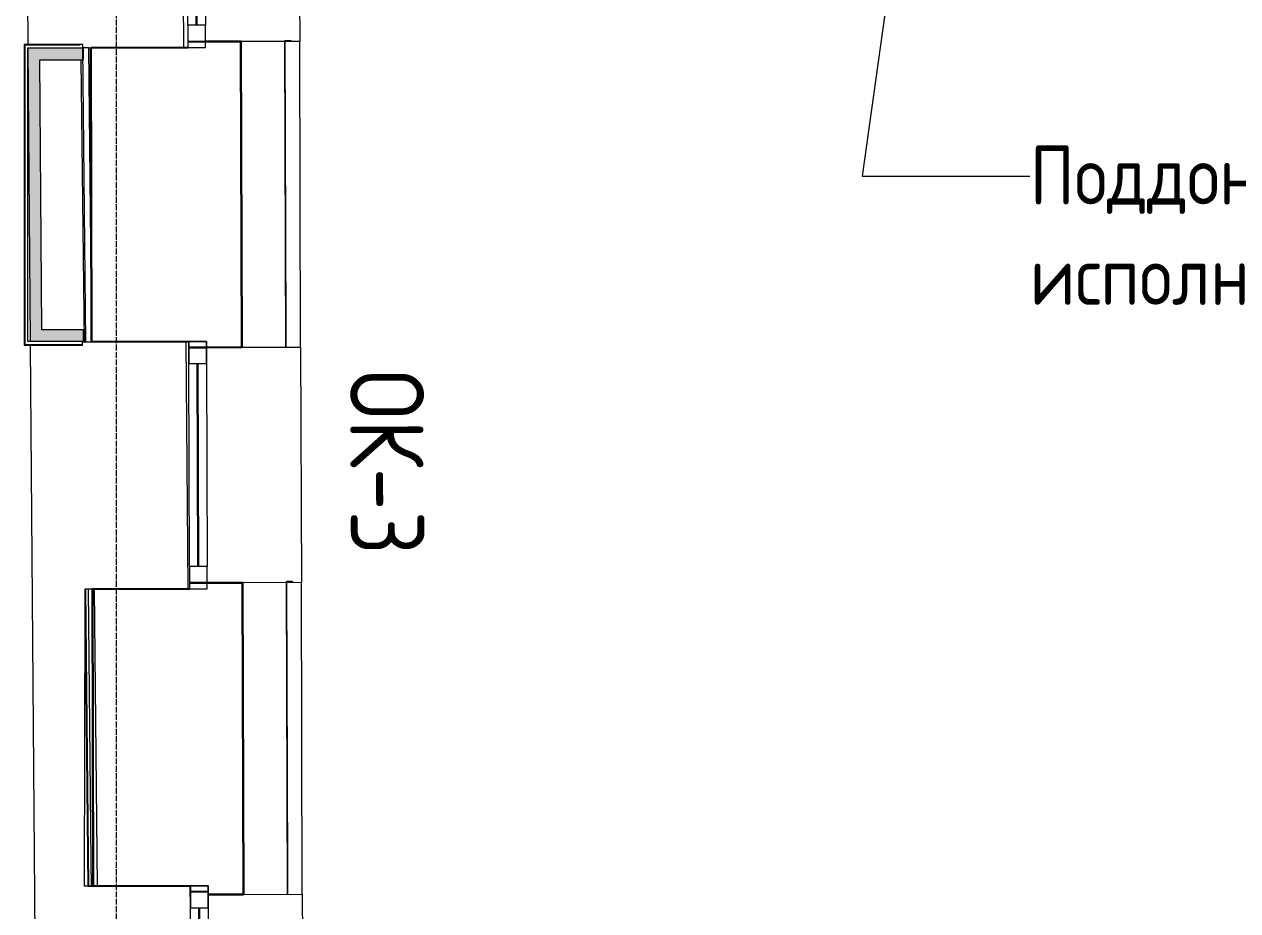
# Model space of a CAD drawing. Header units: millimetres. Extents: x 504091 to 2165846, y 135022 to 442887.
# Drawn here: x 1448687 to 1452809, y 308230 to 311242 of the extents above; entities that cross this region are included whole.
import ezdxf

# ---------------------------------------------------------------- set-up
doc = ezdxf.new("R2010")
doc.units = ezdxf.units.MM
doc.linetypes.add('ADSK_Линия сетки', pattern=[25, 20, -2.5, 0, -2.5])
doc.linetypes.add('осеваяX2', pattern=[4, 2.5, -0.5, 0.5, -0.5])
for name, color, linetype, lineweight in [('_ Окна', 7, 'Continuous', 30), ('Аннотация', 7, 'Continuous', 9), ('Марки окон', 7, 'Continuous', 20), ('Окна', 7, 'Continuous', 18), ('Оси', 165, 'осеваяX2', 13), ('Перекрытие', 7, 'Continuous', 18), ('Стены внутренние', 7, 'Continuous', 18), ('Стены наружные', 7, 'Continuous', 18), ('Стены несущие', 7, 'Continuous', 30), ('Стены отделка', 7, 'Continuous', 30), ('Стены штриховка', 7, 'Continuous', 18)]:
    doc.layers.add(name, color=color, linetype=linetype, lineweight=lineweight)
doc.styles.add('GOST Common_2', font='GOST_Common.ttf', dxfattribs={"width": 0.9, "height": 200})
doc.styles.add('GOST Common_6', font='GOST_Common.ttf', dxfattribs={"width": 0.9, "height": 200})

# ---------------------------------------------------------------- blocks, each defined once
blk = doc.blocks.new('окна_rehau_однопольное_фрамуга_сверху - 800х2240 _нов_-2056538-План 1-го этажа')
at = {"layer": '_ Окна', "lineweight": 18}
for p, q in [((-420, 75), (-420, 135)), ((-420, 135), (-344, 135)), ((-344, 135), (-344, 75)), ((344, 135), (344, 75)), ((420, 135), (344, 135)), ((420, 75), (420, 135)), ((-344, 75), (-420, 75)), ((344, 75), (420, 75))]:
    blk.add_line(p, q, dxfattribs=at)
at = {"layer": '_ Окна'}
for p, q in [((-400, 75), (-400, 135)), ((400, 75), (400, 135)), ((-344, 105), (344, 105))]:
    blk.add_line(p, q, dxfattribs=at)
at = {"layer": 'Окна'}
for p, q in [((-420, 135), (-420, 75)), ((-344, 135), (-420, 135)), ((-344, 135), (344, 135)), ((420, 135), (344, 135)), ((420, 75), (420, 135)), ((-420, 75), (-344, 75)), ((344, 75), (-344, 75)), ((344, 75), (420, 75))]:
    blk.add_line(p, q, dxfattribs=at)
blk = doc.blocks.new('окна_rehau_однопольное_фрамуга_сверху - 800х2240 _нов_-2056542-План 1-го этажа')
at = {"layer": '_ Окна', "lineweight": 18}
for p, q in [((-420, 75), (-420, 135)), ((-420, 135), (-344, 135)), ((-344, 135), (-344, 75)), ((344, 135), (344, 75)), ((420, 135), (344, 135)), ((420, 75), (420, 135)), ((-344, 75), (-420, 75)), ((344, 75), (420, 75))]:
    blk.add_line(p, q, dxfattribs=at)
at = {"layer": '_ Окна'}
for p, q in [((-400, 75), (-400, 135)), ((400, 75), (400, 135)), ((-344, 105), (344, 105))]:
    blk.add_line(p, q, dxfattribs=at)
at = {"layer": 'Окна'}
for p, q in [((-420, 135), (-420, 75)), ((-344, 135), (-420, 135)), ((-344, 135), (344, 135)), ((420, 135), (344, 135)), ((420, 75), (420, 135)), ((-420, 75), (-344, 75)), ((344, 75), (-344, 75)), ((344, 75), (420, 75))]:
    blk.add_line(p, q, dxfattribs=at)
blk = doc.blocks.new('окна_rehau_однопольное_фрамуга_сверху - 800х2240 _нов_-2056886-План 1-го этажа')
at = {"layer": '_ Окна', "lineweight": 18}
for p, q in [((-420, 75), (-420, 135)), ((-420, 135), (-344, 135)), ((-344, 135), (-344, 75)), ((344, 135), (344, 75)), ((420, 135), (344, 135)), ((420, 75), (420, 135)), ((-344, 75), (-420, 75)), ((344, 75), (420, 75))]:
    blk.add_line(p, q, dxfattribs=at)
at = {"layer": '_ Окна'}
for p, q in [((-400, 75), (-400, 135)), ((400, 75), (400, 135)), ((-344, 105), (344, 105))]:
    blk.add_line(p, q, dxfattribs=at)
at = {"layer": 'Окна'}
for p, q in [((-420, 135), (-420, 75)), ((-344, 135), (-420, 135)), ((-344, 135), (344, 135)), ((420, 135), (344, 135)), ((420, 75), (420, 135)), ((-420, 75), (-344, 75)), ((344, 75), (-344, 75)), ((344, 75), (420, 75))]:
    blk.add_line(p, q, dxfattribs=at)

msp = doc.modelspace()

# ---------------------------------------------------------------- hatches: boundary and pattern name
at = {"layer": 'Стены внутренние'}
for points in [[(1448744.2703, 310203.6747), (1448746.3343, 310203.6747), (1448738.9454, 311161.3991), (1448699.0644, 311161.3991), (1448706.3331, 310203.6747), (1448742.6121, 310203.6747)], [(1448789.6448, 311121.3991), (1448886.2411, 311121.3991), (1448885.8289, 311161.3991), (1448739.0656, 311161.3991), (1448739.3691, 311121.3991), (1448760.0853, 311121.3991)], [(1448706.6367, 310163.6747), (1448887.6074, 310163.6747), (1448887.3595, 310203.6747), (1448706.3331, 310203.6747)]]:
    msp.add_hatch(color=256, dxfattribs=at).paths.add_polyline_path(points)

# ---------------------------------------------------------------- linework, layer by layer
at = {"layer": 'Аннотация', "lineweight": 9}
for p, q in [((1452030.7011, 314282.1648), (1451533.2585, 310725.2291)), ((1451533.2585, 310725.2291), (1452102.812, 310725.2291))]:
    msp.add_line(p, q, dxfattribs=at)
at = {"layer": 'Оси', "linetype": 'ADSK_Линия сетки'}
msp.add_line((1448999.8592, 300469.847), (1448999.8592, 349044.3426), dxfattribs=at)
at = {"layer": 'Перекрытие'}
for p, q in [((1448692.4391, 312034.3441), (1448698.9733, 311173.3991)), ((1449229.0601, 311163.9727), (1449222.6957, 312002.5456)), ((1448905.8287, 311161.5195), (1449229.0601, 311163.9727)), ((1448891.6238, 310163.6747), (1448879.5592, 311121.3991)), ((1448706.7271, 310151.7622), (1448726.9615, 307485.6931)), ((1449243.0076, 309326.2601), (1449236.6509, 310163.8141)), ((1448893.2958, 309323.6059), (1449243.0076, 309326.2601)), ((1448890.6646, 308313.5569), (1448893.1772, 309278.0806)), ((1448933.5192, 308313.8821), (1448890.6646, 308313.5569)), ((1449251.2606, 308238.8497), (1449250.6839, 308314.8482))]:
    msp.add_line(p, q, dxfattribs=at)
at = {"layer": 'Стены наружные'}
for p, q in [((1449619.8689, 311983.7553), (1449622.3057, 311183.759)), ((1449572.298, 311186.1993), (1449592.2979, 311186.2602)), ((1449572.3059, 311183.6067), (1449572.298, 311186.1993)), ((1449592.2979, 311186.2602), (1449592.3058, 311183.6676)), ((1449625.4697, 310144.9983), (1449627.9065, 309345.002)), ((1449597.8964, 309348.2891), (1449577.8965, 309348.2282)), ((1449577.9068, 309344.8497), (1449577.8965, 309348.2282)), ((1449597.8964, 309348.2891), (1449597.9067, 309344.9106)), ((1449631.1322, 308286.0069), (1449633.5081, 307506.0105))]:
    msp.add_line(p, q, dxfattribs=at)
at = {"layer": 'Стены несущие'}
for p, q in [((1449242.3683, 311162.6016), (1448912.3699, 311161.5964)), ((1448912.3699, 311161.5964), (1448915.4121, 310162.8356)), ((1449422.3066, 311183.1498), (1449302.3071, 311182.7842)), ((1449425.4707, 310144.3891), (1449422.3066, 311183.1498)), ((1449422.3066, 311183.1498), (1449425.4707, 310144.3891)), ((1448915.4121, 310162.8356), (1449245.4106, 310163.8407)), ((1449305.4712, 310144.0236), (1449425.4707, 310144.3891)), ((1449427.9075, 309344.3928), (1449307.908, 309344.0273)), ((1449427.9075, 309344.3928), (1449431.1332, 308285.3977)), ((1449247.9692, 309323.8446), (1448917.9707, 309322.8395)), ((1448917.9707, 309322.8395), (1448921.0442, 308313.8441)), ((1448921.0442, 308313.8441), (1449251.0426, 308314.8493)), ((1449311.1337, 308285.0322), (1449431.1332, 308285.3977))]:
    msp.add_line(p, q, dxfattribs=at)
at = {"layer": 'Стены отделка', "lineweight": 9}
for p, q in [((1448686.6074, 311171.3991), (1448686.6074, 310153.6747)), ((1448885.7068, 311173.3991), (1448688.6074, 311173.3991)), ((1448698.6074, 310163.6747), (1448698.6074, 311161.3991)), ((1448698.6074, 311161.3991), (1448887.6074, 311161.3991)), ((1448699.0644, 311161.3991), (1448706.6367, 310163.6747)), ((1448885.8301, 311161.3991), (1448885.7068, 311173.3991)), ((1448905.8294, 311161.5765), (1448885.8289, 311161.5156)), ((1448896.0892, 310162.7767), (1448885.8289, 311161.5156)), ((1448887.6074, 311121.3991), (1448887.6074, 311161.3991)), ((1448916.0896, 310162.8376), (1448905.8294, 311161.5765)), ((1449622.3057, 311183.759), (1449422.3066, 311183.1498)), ((1449625.4697, 310144.9983), (1449622.3057, 311183.759)), ((1448746.3343, 310203.6747), (1448739.3691, 311121.3991)), ((1448739.3691, 311121.3991), (1448887.6074, 311121.3991)), ((1448887.6074, 310203.6747), (1448746.3343, 310203.6747)), ((1448887.6074, 310163.6747), (1448887.6074, 310203.6747)), ((1449575.2921, 310203.2282), (1449575.47, 310144.846)), ((1448688.6074, 310151.6747), (1448884.2026, 310151.6747)), ((1448896.08, 310163.6747), (1448698.6074, 310163.6747)), ((1448884.0889, 310162.7401), (1448915.4121, 310162.8356)), ((1448884.2026, 310151.6747), (1448884.0889, 310162.7401)), ((1449425.4707, 310144.3891), (1449625.4697, 310144.9983)), ((1449627.9065, 309345.002), (1449427.9075, 309344.3928)), ((1449631.1322, 308286.0069), (1449627.9065, 309345.002)), ((1448917.9707, 309322.8395), (1448892.7182, 309322.7625)), ((1448892.7182, 309322.7625), (1448903.0836, 308313.7894)), ((1448935.0843, 308313.8869), (1448924.7189, 309322.86)), ((1448915.0838, 308313.826), (1448914.2375, 308396.2062)), ((1449580.8815, 308368.2367), (1449581.1325, 308285.8546)), ((1448903.0836, 308313.7894), (1448921.0442, 308313.8441)), ((1449431.1332, 308285.3977), (1449631.1322, 308286.0069)), ((1449431.1332, 308285.3977), (1449431.1332, 308285.3977))]:
    msp.add_line(p, q, dxfattribs=at)
at = {"layer": 'Стены штриховка'}
for p, q in [((1448688.6074, 311173.3991), (1448686.6074, 311173.3991)), ((1448686.6074, 311173.3991), (1448686.6074, 311171.3991)), ((1448875.7269, 311171.3991), (1448686.6074, 311171.3991)), ((1448688.6074, 311173.3991), (1448688.6074, 310151.6747)), ((1448875.7063, 311173.3991), (1448875.7269, 311171.3991)), ((1449575.47, 310144.846), (1449572.3059, 311183.6067)), ((1449572.3059, 311183.6067), (1449575.2921, 310203.2282)), ((1448686.6074, 310153.6747), (1448884.1821, 310153.6747)), ((1448686.6074, 310153.6747), (1448686.6074, 310151.6747)), ((1448686.6074, 310151.6747), (1448688.6074, 310151.6747)), ((1449581.1325, 308285.8546), (1449577.9068, 309344.8497)), ((1449577.9068, 309344.8497), (1449580.8815, 308368.2367)), ((1448894.7182, 309322.7686), (1448905.0836, 308313.7955)), ((1448914.2375, 308396.2062), (1448904.7185, 309322.7991))]:
    msp.add_line(p, q, dxfattribs=at)

# ---------------------------------------------------------------- block references
at = {"layer": 'Окна', "rotation": 270.1745227978507}
for name, p in [('окна_rehau_однопольное_фрамуга_сверху - 800х2240 _нов_-2056538-План 1-го этажа', (1449166.0894, 311582.3712)), ('окна_rehau_однопольное_фрамуга_сверху - 800х2240 _нов_-2056542-План 1-го этажа', (1449171.6902, 309743.6142)), ('окна_rehau_однопольное_фрамуга_сверху - 800х2240 _нов_-2056886-План 1-го этажа', (1449177.3223, 307894.6228))]:
    msp.add_blockref(name, p, dxfattribs=at)

# ---------------------------------------------------------------- texts
at = {"layer": 'Аннотация', "lineweight": 9, "insert": (1452102.812, 310829.3524), "char_height": 200, "width": 2898.9, "attachment_point": 1, "line_spacing_factor": 1.022766, "style": 'GOST Common_6'}
msp.add_mtext('\\pt360,720,1080,1440,1800,2160,2520,2880,3240,3600,3960,4320,4680,5040,5400,5760,6120,6480,6840,7200,7560,7920,8280,8640,9000,9360,9720,10080,10440,10800,11160,11520;Поддон в строительном исполнении, см.л.35 АР.С', dxfattribs=at)
at = {"layer": 'Марки окон', "lineweight": 9, "insert": (1449919.0925, 309753.3226), "char_height": 250, "width": 684.9, "attachment_point": 5, "rotation": 270.1745228, "line_spacing_factor": 1.022766, "style": 'GOST Common_2'}
msp.add_mtext('\\pt450,900,1350,1800,2250,2700,3150,3600,4050,4500,4950,5400,5850,6300,6750,7200,7650,8100,8550,9000,9450,9900,10350,10800,11250,11700,12150,12600,13050,13500,13950,14400;ОК-3', dxfattribs=at)

doc.saveas('drawing.dxf')
